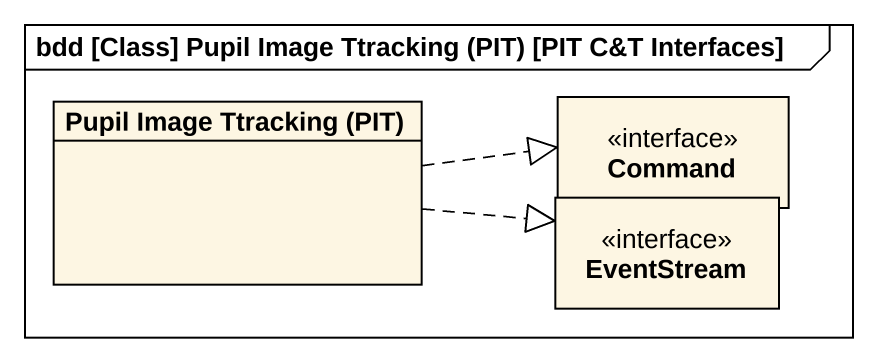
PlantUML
@startuml
mainframe bdd [Class] Pupil Image Ttracking (PIT) [PIT C&T Interfaces]
hide circle
hide empty members
class "Pupil Image Ttracking (PIT)" as Pupil_Image_Ttracking_PIT
interface EventStream
interface Command
Pupil_Image_Ttracking_PIT .right.|> EventStream
Pupil_Image_Ttracking_PIT .right.|> Command
@enduml
